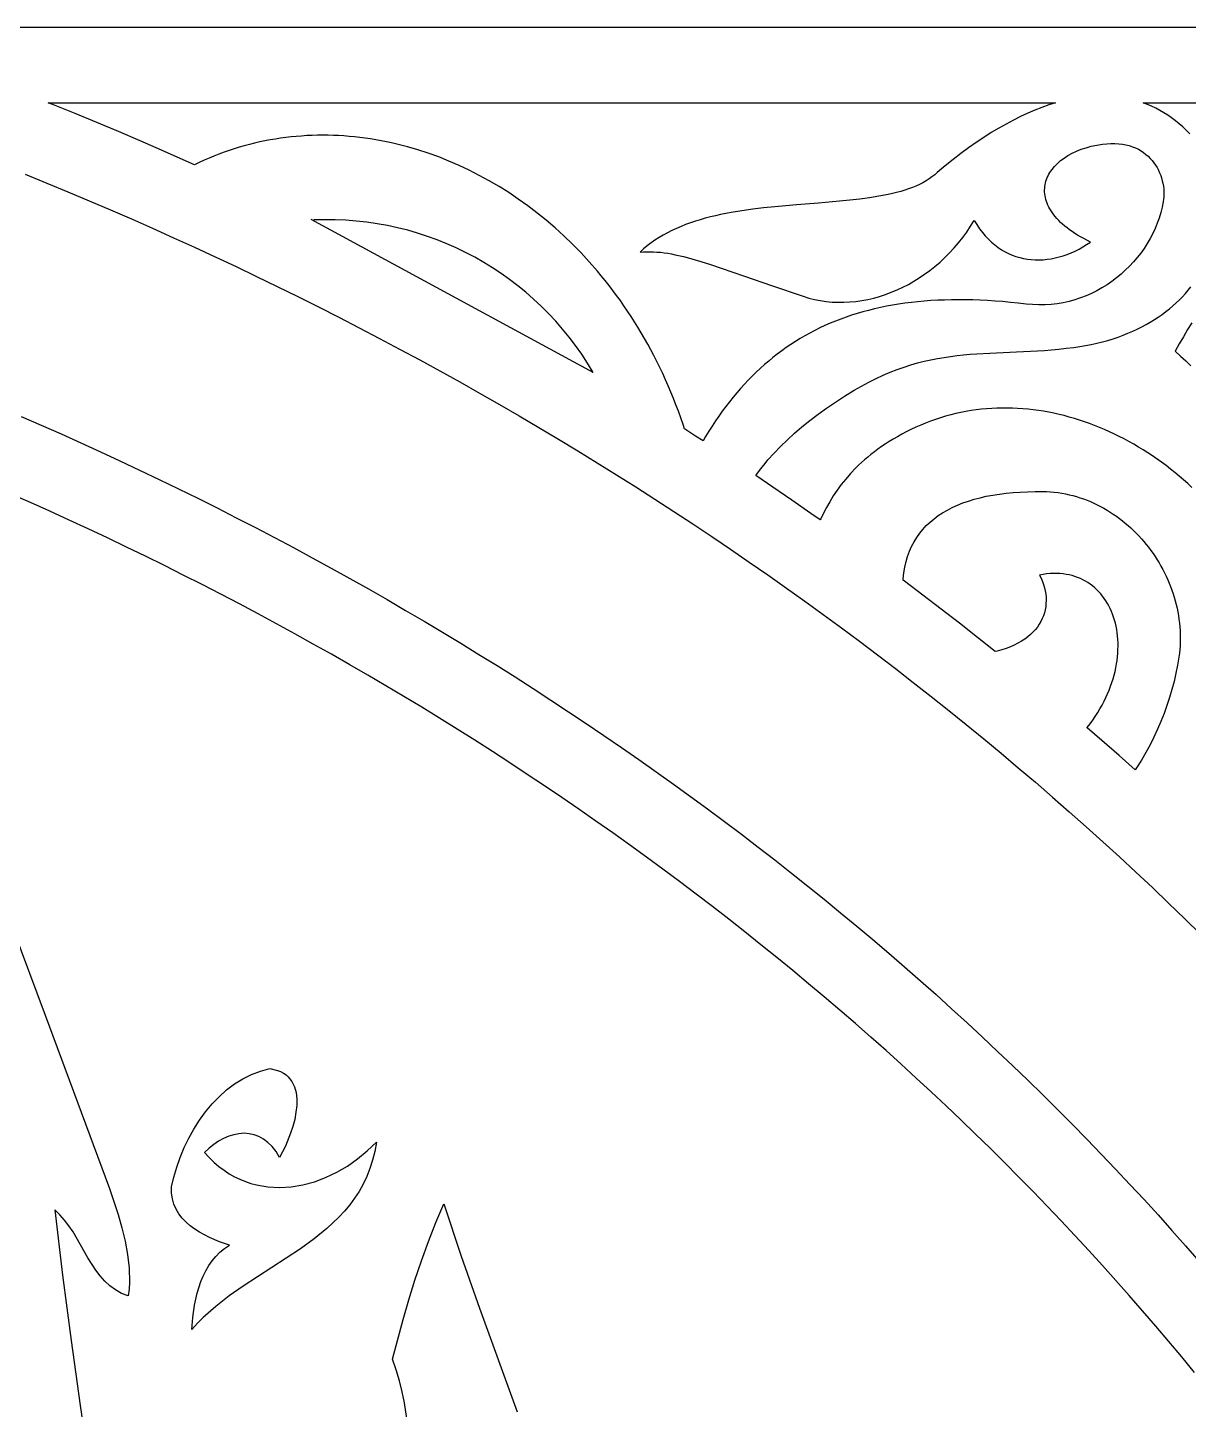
# Model space of a CAD drawing. Extents: x -600 to 600, y -1000 to 1000.
# Drawn here: x 79.1 to 233.8, y 555.9 to 740 of the extents above; entities that cross this region are included whole.
import ezdxf

# ---------------------------------------------------------------- set-up
doc = ezdxf.new("R2010")
doc.units = 0
doc.layers.add('LAYER_1', color=18, linetype='CONTINUOUS')
doc.layers.add('LAYER_2', color=4, linetype='CONTINUOUS')

msp = doc.modelspace()

# ---------------------------------------------------------------- linework, layer by layer
at = {"layer": 'LAYER_1'}
for points in [[(340, 439.22), (340, 740), (20.66, 740)], [(233.94, 725.86), (233.47, 726.33), (233, 726.77), (232.51, 727.2), (232.02, 727.6), (231.52, 727.98), (231, 728.33), (230.48, 728.67), (229.95, 728.98), (229.41, 729.27), (228.86, 729.53), (228.31, 729.78), (227.74, 730), (313.48, 730)], [(78.78, 720.46), (81.63, 719.3), (84.47, 718.13), (87.3, 716.94), (90.12, 715.74), (92.93, 714.51), (95.73, 713.28), (98.53, 712.02), (101.31, 710.75), (104.09, 709.47), (106.86, 708.17), (109.61, 706.85), (112.36, 705.52), (115.1, 704.17), (117.83, 702.8), (120.55, 701.42), (123.26, 700.02), (125.96, 698.61), (128.65, 697.18), (131.33, 695.74), (134.01, 694.28), (136.66, 692.8), (139.31, 691.31), (141.95, 689.81), (144.58, 688.28), (147.2, 686.75), (149.81, 685.19), (152.4, 683.62), (154.98, 682.04), (157.56, 680.44), (160.12, 678.82), (162.67, 677.19), (165.21, 675.55), (167.74, 673.89), (170.25, 672.21), (172.75, 670.52), (175.24, 668.81), (177.72, 667.09), (180.19, 665.35), (182.64, 663.6), (185.09, 661.83), (187.52, 660.05), (189.93, 658.26), (192.34, 656.44), (194.73, 654.62), (197.1, 652.77), (199.47, 650.92), (201.82, 649.05), (204.16, 647.16), (206.48, 645.26), (208.79, 643.34), (211.09, 641.41), (213.37, 639.47), (215.64, 637.51), (217.89, 635.53), (220.13, 633.54), (222.36, 631.54), (224.57, 629.52), (226.76, 627.49), (228.95, 625.44), (231.11, 623.38), (233.27, 621.3), (235.4, 619.21)], [(154.43, 694.08), (116.89, 714.43)], [(234.23, 678.76), (233.67, 679.27), (233.11, 679.77), (232.54, 680.26), (231.96, 680.74), (231.37, 681.2), (230.78, 681.66), (230.18, 682.1), (229.58, 682.53), (228.97, 682.95), (228.35, 683.36), (227.73, 683.75), (227.1, 684.13), (226.47, 684.5), (225.84, 684.86), (225.19, 685.21), (224.55, 685.54), (223.9, 685.86), (223.24, 686.16), (222.58, 686.46), (221.92, 686.73), (221.26, 687), (220.59, 687.25), (219.92, 687.49), (219.24, 687.72), (218.56, 687.93), (217.89, 688.12), (217.2, 688.31), (216.52, 688.47), (215.83, 688.63), (215.15, 688.76), (214.46, 688.89), (213.77, 689), (213.08, 689.09), (212.39, 689.17), (211.7, 689.23), (211, 689.28), (210.31, 689.31), (209.62, 689.33), (208.93, 689.33), (208.24, 689.31), (207.55, 689.28), (206.86, 689.23), (206.17, 689.16), (205.48, 689.08), (204.8, 688.98), (204.12, 688.87), (203.44, 688.74), (202.76, 688.59), (202.08, 688.42), (201.41, 688.24), (200.74, 688.04), (200.07, 687.82), (199.4, 687.58), (198.74, 687.32), (198.09, 687.05), (197.43, 686.76), (196.79, 686.46), (196.17, 686.15), (195.57, 685.83), (194.99, 685.51), (194.43, 685.19), (193.89, 684.86), (193.37, 684.53), (192.87, 684.19), (192.38, 683.85), (191.91, 683.5), (191.46, 683.15), (191.03, 682.8), (190.61, 682.44), (190.21, 682.08), (189.82, 681.72), (189.44, 681.36), (188.74, 680.62), (188.09, 679.87), (187.49, 679.12), (186.94, 678.37), (186.43, 677.61), (185.96, 676.85), (185.53, 676.09), (185.13, 675.33), (184.76, 674.58), (184.69, 674.42), (183.45, 675.29), (180.92, 677.04), (178.38, 678.79), (176.12, 680.32), (176.25, 680.51), (176.61, 680.99), (176.98, 681.47), (177.35, 681.94), (177.74, 682.41), (178.56, 683.32), (179.42, 684.22), (180.32, 685.11), (181.28, 685.98), (182.27, 686.83), (183.32, 687.67), (184.41, 688.49), (185.54, 689.31), (186.73, 690.11), (187.95, 690.9), (189.23, 691.69), (190.22, 692.26), (191.19, 692.79), (192.15, 693.27), (193.1, 693.71), (194.03, 694.11), (194.95, 694.47), (195.87, 694.79), (196.77, 695.08), (197.67, 695.33), (198.56, 695.56), (199.44, 695.76), (200.32, 695.93), (201.2, 696.08), (202.07, 696.21), (202.94, 696.32), (203.81, 696.41), (204.68, 696.49), (205.55, 696.55), (207.31, 696.65), (210.87, 696.81), (212.7, 696.89), (214.57, 697.01), (215.52, 697.08), (216.49, 697.17), (217.47, 697.28), (218.47, 697.4), (219.27, 697.51), (220.05, 697.65), (220.82, 697.8), (221.57, 697.96), (222.3, 698.15), (223.01, 698.34), (223.71, 698.56), (224.39, 698.78), (225.05, 699.03), (225.7, 699.28), (226.33, 699.55), (226.94, 699.84), (227.53, 700.14), (228.11, 700.44), (228.67, 700.77), (229.22, 701.1), (229.74, 701.45), (230.25, 701.8), (230.74, 702.17), (231.22, 702.55), (231.68, 702.94), (232.12, 703.33), (232.55, 703.74), (232.96, 704.15), (233.35, 704.58), (233.72, 705.01), (234.08, 705.45)], [(234.23, 700.69), (233.65, 699.77), (233.09, 698.83), (232.53, 697.87), (231.98, 696.9), (232.71, 696.25), (233.41, 695.61), (234.07, 694.96)], [(77.14, 619.99), (81.42, 608.45), (89.98, 585.35), (91.14, 581.88), (91.65, 580.12), (92.08, 578.34), (92.4, 576.55), (92.6, 574.73), (92.65, 572.89), (92.6, 571.97), (92.51, 571.04), (91.6, 571.39), (90.78, 571.84), (90.04, 572.39), (89.36, 573.03), (88.75, 573.73), (88.18, 574.5), (87.13, 576.14), (85.14, 579.57), (84.6, 580.38), (84.02, 581.15), (83.39, 581.86), (82.7, 582.51), (83.76, 573.81), (84.9, 565.11), (86.1, 556.43), (87.37, 547.75)], [(129.77, 553.82), (129.29, 556.8), (128.99, 558.28), (128.62, 559.74), (128.2, 561.19), (127.71, 562.62), (129.11, 567.89), (129.87, 570.52), (130.69, 573.14), (131.56, 575.73), (132.49, 578.3), (133.49, 580.82), (134.56, 583.3), (136.87, 576.33), (139.3, 569.4), (144.33, 555.63)]]:
    msp.add_lwpolyline(points, dxfattribs=at)
for points in [[(216.06, 730), (215.15, 729.71), (214.23, 729.38), (213.3, 729.01), (212.36, 728.61), (211.4, 728.17), (210.44, 727.68), (209.47, 727.16), (208.49, 726.6), (207.49, 726.01), (206.49, 725.37), (205.48, 724.69), (204.46, 723.97), (203.43, 723.22), (202.4, 722.42), (201.35, 721.59), (200.3, 720.71), (199.96, 720.41), (199.59, 720.12), (199.21, 719.84), (198.8, 719.59), (198.37, 719.34), (197.93, 719.12), (197.46, 718.9), (196.98, 718.71), (196.48, 718.52), (195.96, 718.35), (195.42, 718.18), (194.87, 718.03), (194.31, 717.89), (193.73, 717.76), (192.53, 717.53), (191.28, 717.33), (189.98, 717.16), (188.65, 717), (187.28, 716.87), (184.46, 716.63), (181.56, 716.4), (180.1, 716.28), (178.63, 716.14), (177.16, 715.99), (175.71, 715.81), (174.26, 715.61), (172.84, 715.37), (171.43, 715.09), (170.74, 714.94), (170.06, 714.78), (169.38, 714.6), (168.71, 714.41), (168.06, 714.21), (167.41, 713.99), (166.77, 713.76), (166.15, 713.51), (165.54, 713.25), (164.94, 712.97), (164.35, 712.68), (163.78, 712.37), (163.23, 712.04), (162.68, 711.69), (162.16, 711.32), (161.65, 710.93), (161.16, 710.52), (160.69, 710.09), (161.13, 710.12), (161.58, 710.14), (162.03, 710.15), (162.49, 710.14), (162.95, 710.11), (163.42, 710.07), (163.9, 710.01), (164.39, 709.94), (164.88, 709.85), (165.39, 709.75), (166.46, 709.51), (167.59, 709.21), (168.79, 708.85), (170.09, 708.44), (171.48, 707.98), (174.59, 706.91), (178.21, 705.64), (182.43, 704.21), (183.18, 703.97), (183.94, 703.78), (184.71, 703.63), (185.49, 703.52), (186.28, 703.45), (187.06, 703.41), (187.86, 703.42), (188.65, 703.46), (189.44, 703.53), (190.24, 703.65), (191.03, 703.79), (191.82, 703.98), (192.61, 704.2), (193.39, 704.45), (194.16, 704.74), (194.93, 705.06), (195.69, 705.41), (196.44, 705.8), (197.17, 706.22), (197.9, 706.67), (198.61, 707.14), (199.31, 707.66), (199.99, 708.2), (200.66, 708.77), (201.3, 709.36), (201.93, 709.99), (202.54, 710.65), (203.12, 711.33), (203.69, 712.04), (204.23, 712.77), (204.74, 713.54), (205.23, 714.32), (205.57, 713.76), (205.93, 713.22), (206.3, 712.73), (206.69, 712.26), (207.1, 711.83), (207.52, 711.43), (207.95, 711.06), (208.39, 710.73), (208.85, 710.42), (209.32, 710.15), (209.8, 709.91), (210.28, 709.7), (210.78, 709.52), (211.28, 709.37), (211.79, 709.25), (212.3, 709.16), (212.82, 709.1), (213.35, 709.07), (213.88, 709.06), (214.41, 709.09), (214.94, 709.14), (215.48, 709.22), (216.01, 709.32), (216.54, 709.45), (217.08, 709.61), (217.61, 709.8), (218.13, 710.01), (218.66, 710.24), (219.18, 710.5), (219.69, 710.79), (220.2, 711.1), (220.7, 711.43), (219.81, 711.89), (219.39, 712.12), (219, 712.36), (218.62, 712.59), (218.26, 712.83), (217.92, 713.07), (217.59, 713.32), (217.29, 713.57), (217, 713.81), (216.73, 714.06), (216.48, 714.31), (216.24, 714.57), (216.02, 714.82), (215.82, 715.07), (215.63, 715.33), (215.46, 715.58), (215.3, 715.84), (215.16, 716.09), (215.04, 716.35), (214.93, 716.6), (214.84, 716.86), (214.77, 717.11), (214.7, 717.36), (214.66, 717.61), (214.62, 717.86), (214.6, 718.11), (214.6, 718.36), (214.61, 718.6), (214.63, 718.84), (214.67, 719.08), (214.72, 719.32), (214.78, 719.56), (214.86, 719.79), (214.95, 720.02), (215.05, 720.25), (215.17, 720.47), (215.3, 720.69), (215.43, 720.9), (215.59, 721.11), (215.92, 721.52), (216.31, 721.91), (216.73, 722.28), (217.2, 722.63), (217.71, 722.96), (218.26, 723.26), (218.85, 723.54), (219.47, 723.79), (220.13, 724.01), (220.82, 724.2), (221.54, 724.36), (222.3, 724.48), (222.87, 724.54), (223.43, 724.57), (223.96, 724.57), (224.47, 724.54), (224.96, 724.48), (225.43, 724.4), (225.88, 724.28), (226.3, 724.14), (226.7, 723.98), (227.09, 723.79), (227.45, 723.59), (227.79, 723.36), (228.1, 723.12), (228.4, 722.86), (228.68, 722.58), (228.94, 722.29), (229.17, 721.99), (229.39, 721.67), (229.59, 721.35), (229.76, 721.01), (229.92, 720.67), (230.06, 720.32), (230.18, 719.97), (230.28, 719.61), (230.36, 719.26), (230.42, 718.9), (230.46, 718.54), (230.49, 718.18), (230.49, 717.83), (230.48, 717.48), (230.45, 717.14), (230.4, 716.81), (230.26, 716.08), (230.07, 715.36), (229.86, 714.64), (229.6, 713.94), (229.32, 713.24), (229, 712.56), (228.64, 711.89), (228.26, 711.24), (227.84, 710.59), (227.4, 709.97), (226.93, 709.37), (226.43, 708.78), (225.9, 708.21), (225.35, 707.67), (224.78, 707.15), (224.18, 706.66), (223.55, 706.19), (222.91, 705.75), (222.24, 705.33), (221.56, 704.95), (220.85, 704.6), (220.13, 704.28), (219.39, 704), (218.64, 703.75), (217.86, 703.53), (217.08, 703.36), (216.28, 703.22), (215.47, 703.13), (214.65, 703.07), (213.81, 703.06), (212.97, 703.1), (212.12, 703.18), (211.07, 703.3), (210.03, 703.4), (209, 703.5), (207.99, 703.57), (206.99, 703.64), (206, 703.68), (205.03, 703.72), (204.06, 703.74), (203.12, 703.75), (202.18, 703.74), (201.26, 703.71), (200.35, 703.68), (199.45, 703.63), (198.57, 703.56), (197.7, 703.48), (196.84, 703.39), (195.99, 703.28), (195.15, 703.16), (194.33, 703.03), (193.52, 702.88), (192.72, 702.71), (191.93, 702.53), (191.15, 702.34), (190.38, 702.14), (189.63, 701.92), (188.88, 701.68), (188.15, 701.44), (187.43, 701.17), (186.72, 700.9), (186.02, 700.61), (185.33, 700.31), (184.65, 699.99), (183.98, 699.66), (183.32, 699.31), (182.67, 698.95), (182.03, 698.58), (181.4, 698.2), (180.78, 697.8), (180.17, 697.38), (179.57, 696.95), (178.98, 696.51), (178.4, 696.06), (177.83, 695.59), (177.27, 695.11), (176.71, 694.61), (176.17, 694.1), (175.63, 693.58), (175.11, 693.04), (174.59, 692.49), (174.08, 691.93), (173.58, 691.35), (173.08, 690.76), (172.6, 690.15), (172.12, 689.54), (171.65, 688.9), (171.19, 688.26), (170.74, 687.6), (170.29, 686.93), (169.85, 686.24), (169.42, 685.55), (169.08, 684.96), (168.08, 685.6), (166.62, 686.54), (166.42, 687.14), (166.12, 688.02), (165.8, 688.89), (165.48, 689.75), (165.14, 690.6), (164.8, 691.45), (164.45, 692.28), (164.08, 693.1), (163.71, 693.92), (163.33, 694.72), (162.94, 695.52), (162.54, 696.31), (162.13, 697.08), (161.71, 697.85), (161.29, 698.61), (160.85, 699.36), (160.41, 700.09), (159.95, 700.82), (159.49, 701.54), (159.03, 702.25), (158.55, 702.95), (158.07, 703.64), (157.57, 704.32), (157.08, 704.99), (156.57, 705.65), (156.06, 706.3), (155.53, 706.95), (155.01, 707.58), (153.93, 708.81), (152.83, 710), (151.7, 711.15), (150.55, 712.25), (149.37, 713.32), (148.18, 714.35), (146.96, 715.33), (145.72, 716.27), (144.46, 717.17), (143.19, 718.02), (141.9, 718.83), (140.59, 719.6), (139.27, 720.32), (137.93, 721), (136.59, 721.63), (135.23, 722.22), (133.86, 722.77), (132.48, 723.26), (131.09, 723.72), (129.7, 724.12), (128.3, 724.48), (127.59, 724.64), (126.89, 724.79), (126.19, 724.93), (125.48, 725.06), (124.78, 725.17), (124.07, 725.27), (123.36, 725.37), (122.65, 725.44), (121.95, 725.51), (121.24, 725.57), (120.53, 725.61), (119.83, 725.64), (119.12, 725.66), (118.41, 725.66), (117.71, 725.66), (117, 725.64), (116.3, 725.61), (115.59, 725.56), (114.89, 725.51), (114.19, 725.44), (113.49, 725.36), (112.79, 725.27), (112.1, 725.16), (111.4, 725.04), (110.71, 724.91), (110.02, 724.77), (109.33, 724.61), (108.65, 724.44), (107.96, 724.26), (107.28, 724.06), (106.61, 723.85), (105.93, 723.63), (105.26, 723.4), (104.59, 723.15), (103.92, 722.89), (103.26, 722.62), (102.6, 722.33), (101.95, 722.03), (101.32, 721.73), (99.8, 722.41), (96.94, 723.68), (94.07, 724.92), (91.2, 726.15), (88.31, 727.36), (85.42, 728.55), (82.52, 729.73), (81.85, 730)], [(214.87, 678.19), (215.38, 678.16), (215.88, 678.12), (216.39, 678.06), (216.89, 677.98), (217.38, 677.89), (217.87, 677.78), (218.36, 677.66), (218.84, 677.53), (219.31, 677.38), (219.78, 677.22), (220.25, 677.05), (220.71, 676.86), (221.16, 676.66), (221.61, 676.44), (222.05, 676.22), (222.49, 675.98), (222.91, 675.73), (223.34, 675.47), (223.75, 675.2), (224.16, 674.92), (224.56, 674.62), (224.96, 674.32), (225.34, 674.01), (225.72, 673.68), (226.09, 673.35), (226.45, 673.01), (226.81, 672.65), (227.15, 672.29), (227.49, 671.92), (227.82, 671.55), (228.14, 671.16), (228.45, 670.77), (228.75, 670.37), (229.04, 669.96), (229.32, 669.54), (229.59, 669.12), (229.85, 668.69), (230.1, 668.26), (230.34, 667.82), (230.57, 667.37), (230.79, 666.92), (231, 666.46), (231.19, 666), (231.38, 665.54), (231.55, 665.07), (231.71, 664.59), (231.86, 664.11), (232, 663.63), (232.13, 663.15), (232.24, 662.66), (232.34, 662.17), (232.43, 661.68), (232.5, 661.18), (232.56, 660.68), (232.61, 660.18), (232.64, 659.68), (232.66, 659.18), (232.67, 658.68), (232.66, 658.18), (232.64, 657.67), (232.6, 657.17), (232.55, 656.67), (232.48, 656.16), (232.3, 655.07), (232.08, 653.99), (231.84, 652.9), (231.56, 651.83), (231.24, 650.76), (230.89, 649.7), (230.51, 648.64), (230.1, 647.59), (229.65, 646.54), (229.16, 645.5), (228.64, 644.47), (228.08, 643.44), (227.49, 642.42), (226.85, 641.4), (226.66, 641.12), (224.51, 643.03), (222.2, 645.05), (220.25, 646.73), (220.28, 646.77), (220.66, 647.26), (221.01, 647.76), (221.35, 648.25), (221.67, 648.75), (221.97, 649.25), (222.25, 649.76), (222.51, 650.26), (222.76, 650.76), (222.98, 651.26), (223.19, 651.76), (223.38, 652.27), (223.56, 652.77), (223.72, 653.26), (223.86, 653.76), (223.98, 654.25), (224.08, 654.74), (224.17, 655.23), (224.25, 655.71), (224.31, 656.19), (224.35, 656.67), (224.37, 657.14), (224.38, 657.6), (224.38, 658.06), (224.35, 658.51), (224.32, 658.96), (224.27, 659.4), (224.2, 659.83), (224.12, 660.25), (224.03, 660.67), (223.92, 661.07), (223.79, 661.47), (223.66, 661.86), (223.5, 662.24), (223.34, 662.6), (223.16, 662.96), (222.97, 663.31), (222.77, 663.64), (222.55, 663.97), (222.32, 664.28), (222.08, 664.57), (221.82, 664.86), (221.56, 665.13), (221.28, 665.39), (220.99, 665.63), (220.68, 665.86), (220.37, 666.07), (220.04, 666.27), (219.71, 666.45), (219.36, 666.61), (219, 666.76), (218.64, 666.89), (218.26, 667), (217.87, 667.1), (217.47, 667.17), (217.06, 667.23), (216.64, 667.27), (216.21, 667.29), (215.77, 667.29), (215.33, 667.27), (214.87, 667.22), (214.41, 667.16), (213.93, 667.07), (214.14, 666.66), (214.31, 666.24), (214.46, 665.82), (214.58, 665.39), (214.68, 664.97), (214.75, 664.54), (214.79, 664.12), (214.8, 663.7), (214.78, 663.28), (214.74, 662.87), (214.67, 662.46), (214.57, 662.06), (214.44, 661.66), (214.28, 661.27), (214.09, 660.89), (213.87, 660.52), (213.63, 660.15), (213.35, 659.8), (213.04, 659.46), (212.7, 659.14), (212.34, 658.83), (211.94, 658.53), (211.51, 658.25), (211.05, 657.99), (210.56, 657.74), (210.03, 657.51), (209.48, 657.3), (208.89, 657.12), (208.27, 656.95), (208.02, 656.89), (205.67, 658.76), (203.25, 660.66), (200.82, 662.54), (198.38, 664.41), (195.93, 666.26), (195.75, 666.39), (195.76, 666.59), (195.85, 667.38), (195.98, 668.14), (196.14, 668.87), (196.35, 669.57), (196.6, 670.24), (196.88, 670.89), (197.2, 671.5), (197.55, 672.08), (197.95, 672.64), (198.37, 673.16), (198.83, 673.66), (199.33, 674.13), (199.86, 674.58), (200.42, 674.99), (201.01, 675.38), (201.64, 675.74), (202.29, 676.08), (202.98, 676.39), (203.69, 676.68), (204.44, 676.94), (205.21, 677.17), (206.01, 677.38), (206.83, 677.57), (207.69, 677.73), (208.57, 677.86), (209.47, 677.98), (210.4, 678.07), (211.35, 678.14), (212.33, 678.18), (213.33, 678.2), (214.35, 678.2)], [(98.26, 585.57), (98.57, 586.89), (98.96, 588.21), (99.42, 589.51), (99.96, 590.8), (100.57, 592.06), (101.25, 593.28), (101.99, 594.45), (102.8, 595.57), (103.68, 596.62), (104.61, 597.59), (105.61, 598.49), (106.66, 599.28), (107.76, 599.97), (108.92, 600.55), (110.13, 601.01), (111.38, 601.34), (112.37, 601.1), (112.79, 600.93), (113.18, 600.73), (113.52, 600.49), (113.82, 600.23), (114.3, 599.62), (114.65, 598.92), (114.86, 598.15), (114.96, 597.31), (114.95, 596.42), (114.85, 595.51), (114.68, 594.57), (114.43, 593.64), (114.14, 592.72), (113.43, 590.98), (112.66, 589.48), (112.19, 590.27), (111.68, 590.94), (111.12, 591.49), (110.53, 591.94), (109.92, 592.28), (109.27, 592.52), (108.61, 592.66), (107.94, 592.71), (107.25, 592.66), (106.57, 592.53), (105.88, 592.32), (105.2, 592.03), (104.54, 591.66), (103.89, 591.22), (103.26, 590.72), (102.66, 590.15), (103.28, 589.47), (103.92, 588.86), (104.58, 588.29), (105.26, 587.79), (105.95, 587.33), (106.65, 586.93), (107.37, 586.58), (108.11, 586.29), (108.85, 586.04), (109.6, 585.84), (111.12, 585.58), (112.67, 585.5), (114.22, 585.59), (115.76, 585.85), (117.3, 586.26), (118.8, 586.82), (120.27, 587.52), (121.7, 588.35), (123.06, 589.31), (124.35, 590.37), (125.56, 591.54), (125.35, 590.3), (125.06, 589.13), (124.7, 588.01), (124.28, 586.94), (123.79, 585.93), (123.25, 584.97), (122.65, 584.05), (122.01, 583.18), (121.31, 582.34), (120.57, 581.54), (118.98, 580.04), (117.27, 578.64), (115.45, 577.32), (111.64, 574.82), (107.8, 572.34), (105.94, 571.04), (104.16, 569.66), (102.49, 568.19), (101.71, 567.4), (100.96, 566.59), (101.1, 568.18), (101.33, 569.8), (101.68, 571.4), (102.18, 572.95), (102.48, 573.69), (102.83, 574.4), (103.23, 575.08), (103.67, 575.72), (104.17, 576.31), (104.71, 576.87), (105.32, 577.37), (105.98, 577.81), (104.66, 578.27), (103.31, 578.84), (101.98, 579.55), (101.35, 579.95), (100.76, 580.4), (100.2, 580.88), (99.7, 581.41), (99.26, 581.98), (98.89, 582.6), (98.59, 583.27), (98.38, 583.98), (98.27, 584.75)]]:
    msp.add_lwpolyline(points, close=True, dxfattribs=at)
msp.add_lwpolyline([(154.43, 694.08, 0.278716), (117.24, 714.38)], format="xyb", dxfattribs=at)
at = {"layer": 'LAYER_2'}
for points in [[(78.25, 688.18), (80.9, 687.03), (83.54, 685.87), (86.17, 684.69), (88.79, 683.49), (91.4, 682.28), (94.01, 681.06), (96.6, 679.82), (99.19, 678.56), (101.77, 677.3), (104.33, 676.01), (106.89, 674.71), (109.44, 673.4), (111.98, 672.07), (114.51, 670.73), (117.02, 669.37), (119.53, 668), (122.03, 666.62), (124.52, 665.22), (127, 663.8), (129.46, 662.37), (131.92, 660.93), (134.37, 659.47), (136.8, 658), (139.22, 656.51), (141.64, 655.01), (144.04, 653.5), (146.43, 651.97), (148.81, 650.43), (151.18, 648.87), (153.53, 647.3), (155.88, 645.72), (158.21, 644.12), (160.53, 642.51), (162.84, 640.88), (165.13, 639.24), (167.42, 637.59), (169.69, 635.92), (171.95, 634.24), (174.2, 632.55), (176.43, 630.84), (178.65, 629.12), (180.86, 627.38), (183.05, 625.64), (185.24, 623.88), (187.41, 622.1), (189.56, 620.31), (191.7, 618.51), (193.83, 616.7), (195.95, 614.87), (198.05, 613.03), (200.14, 611.18), (202.21, 609.31), (204.27, 607.43), (206.31, 605.54), (208.34, 603.63), (210.36, 601.72), (212.36, 599.78), (214.35, 597.84), (216.32, 595.88), (218.28, 593.91), (220.22, 591.93), (222.15, 589.94), (224.06, 587.93), (225.96, 585.91), (227.84, 583.88), (229.71, 581.83), (231.56, 579.78), (233.39, 577.71), (235.21, 575.63)], [(234.58, 560.85), (232.87, 562.92), (231.15, 564.98), (229.41, 567.04), (227.66, 569.07), (225.88, 571.1), (224.1, 573.12), (222.29, 575.12), (220.48, 577.11), (218.64, 579.09), (216.8, 581.06), (214.93, 583.01), (213.05, 584.96), (211.16, 586.89), (209.25, 588.81), (207.33, 590.72), (205.39, 592.61), (203.44, 594.49), (201.48, 596.36), (199.5, 598.22), (197.5, 600.07), (195.49, 601.9), (193.47, 603.72), (191.43, 605.53), (189.38, 607.33), (187.32, 609.11), (185.24, 610.88), (183.15, 612.64), (181.05, 614.38), (178.93, 616.12), (176.8, 617.83), (174.66, 619.54), (172.5, 621.23), (170.33, 622.91), (168.15, 624.58), (165.96, 626.24), (163.75, 627.88), (161.53, 629.51), (159.3, 631.12), (157.05, 632.72), (154.8, 634.31), (152.53, 635.89), (150.25, 637.45), (147.96, 639), (145.66, 640.53), (143.34, 642.05), (141.02, 643.56), (138.68, 645.06), (136.33, 646.54), (133.97, 648), (131.6, 649.46), (129.22, 650.9), (126.83, 652.32), (124.42, 653.73), (122.01, 655.13), (119.59, 656.52), (117.15, 657.89), (114.71, 659.24), (112.25, 660.58), (109.79, 661.91), (107.32, 663.23), (104.83, 664.52), (102.34, 665.81), (99.83, 667.08), (97.32, 668.34), (94.8, 669.58), (92.27, 670.81), (89.73, 672.02), (87.18, 673.22), (84.62, 674.4), (82.05, 675.57), (79.47, 676.73), (76.89, 677.87)]]:
    msp.add_lwpolyline(points, dxfattribs=at)

doc.saveas('drawing.dxf')
